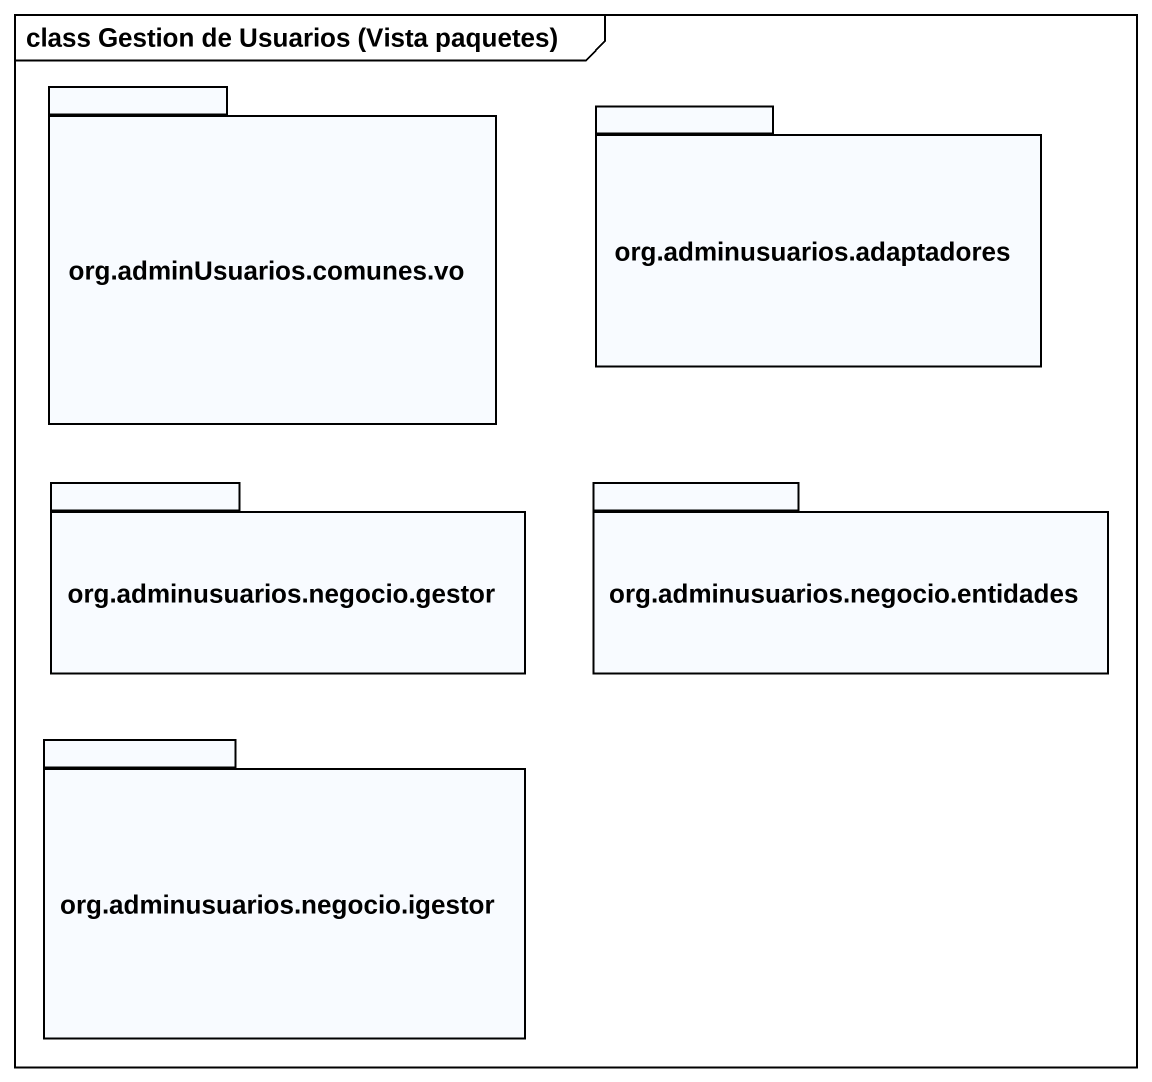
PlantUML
@startuml
mainframe class Gestion de Usuarios (Vista paquetes)
package "org.adminUsuarios.comunes.vo" as org_adminUsuarios_comunes_vo {
}
package "org.adminusuarios.adaptadores" as org_adminusuarios {
}
package "org.adminusuarios.negocio.gestor" as org_adminusuarios_negocio {
}
package "org.adminusuarios.negocio.entidades" as org_adminusuarios_negocio_2 {
}
package "org.adminusuarios.negocio.igestor" as org_adminusuarios_negocio_3 {
}
@enduml
